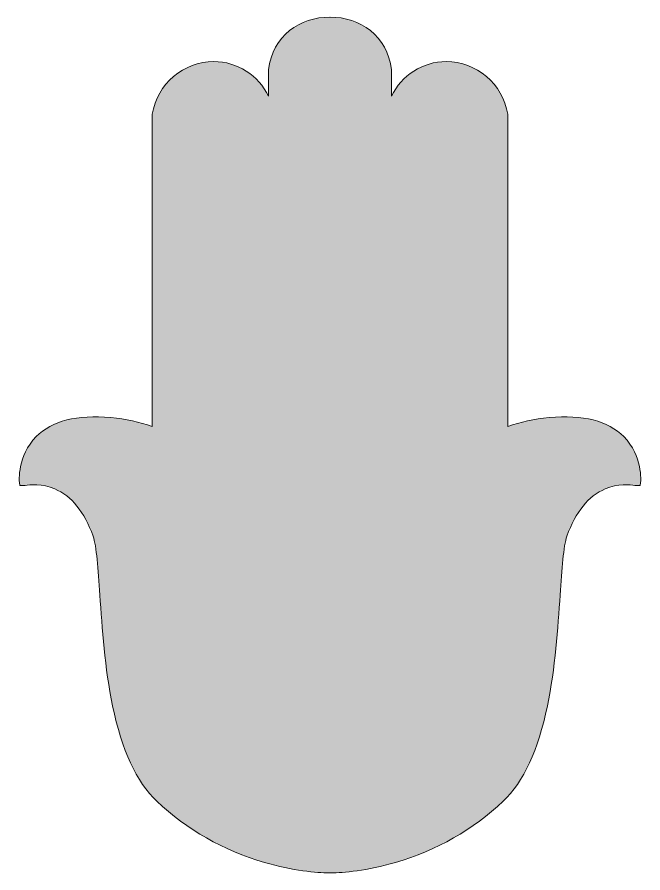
# Model space of a CAD drawing. Header units: millimetres. Extents: x 29 to 930, y -151 to 678.
# Drawn here: x 648.3 to 929.9, y -137.3 to 247.5 of the extents above; entities that cross this region are included whole.
import ezdxf

# ---------------------------------------------------------------- set-up
doc = ezdxf.new("R2010")
doc.units = ezdxf.units.MM
doc.header["$MEASUREMENT"] = 0
doc.layers.add('Layer 7', color=7, linetype='Continuous')

msp = doc.modelspace()

# ---------------------------------------------------------------- hatches: boundary and pattern name
at = {"layer": 'Layer 7'}
h = msp.add_hatch(color=2, dxfattribs=at)
h.dxf.hatch_style = 2
edge = h.paths.add_edge_path()
edge.add_spline(control_points=[(921.26, 58.91), (914.2, 65.98), (902.93, 68.85), (887.77, 67.44), (880.93, 66.81), (874.7, 65.38), (869.06, 63.45), (869.06, 63.45), (869.06, 203.82), (869.06, 203.82), (866.85, 217.43), (854.96, 227.54), (841.4, 227.54), (830.73, 227.54), (821.33, 221.27), (816.73, 211.97), (816.73, 211.97), (816.73, 223.79), (816.73, 223.79), (814.93, 239.24), (802.68, 247.48), (789.15, 247.51), (789.15, 247.51), (789.15, 247.51), (789.15, 247.51), (789.14, 247.51), (789.12, 247.51), (789.11, 247.51), (789.1, 247.51), (789.08, 247.51), (789.07, 247.51), (789.07, 247.51), (789.07, 247.51), (789.07, 247.51), (775.54, 247.48), (763.29, 239.24), (761.49, 223.79), (761.49, 223.79), (761.49, 211.97), (761.49, 211.97), (756.89, 221.27), (747.49, 227.54), (736.82, 227.54), (723.26, 227.54), (711.37, 217.43), (709.16, 203.82), (709.16, 203.82), (709.16, 63.45), (709.16, 63.45), (703.52, 65.38), (697.29, 66.81), (690.45, 67.44), (675.29, 68.85), (664.02, 65.98), (656.96, 58.91), (648.34, 50.28), (649.32, 38.68), (649.36, 38.19), (649.36, 38.19), (649.49, 36.83), (649.49, 36.83), (649.49, 36.83), (650.85, 36.83), (650.85, 36.83), (651.12, 36.83), (651.43, 36.87), (651.92, 36.93), (654.16, 37.22), (659.43, 37.89), (665.35, 35.37), (672.84, 32.18), (678.61, 25.04), (682.49, 14.15), (684.12, 9.56), (684.8, -0.59), (685.58, -12.35), (686.56, -27), (687.77, -45.24), (691.3, -62.18), (695.48, -82.27), (702, -96.29), (711.23, -105.05), (724.74, -117.87), (741.02, -127.13), (759.61, -132.58), (772.35, -136.31), (783.37, -137.29), (788.45, -137.29), (788.68, -137.29), (788.9, -137.28), (789.11, -137.28), (789.32, -137.28), (789.54, -137.29), (789.77, -137.29), (794.85, -137.29), (805.87, -136.31), (818.61, -132.58), (837.2, -127.13), (853.48, -117.87), (866.99, -105.05), (876.22, -96.29), (882.74, -82.27), (886.92, -62.18), (890.45, -45.24), (891.66, -27), (892.64, -12.35), (893.42, -0.59), (894.1, 9.56), (895.73, 14.15), (899.61, 25.04), (905.38, 32.18), (912.87, 35.37), (918.79, 37.89), (924.06, 37.22), (926.3, 36.93), (926.79, 36.87), (927.1, 36.83), (927.36, 36.83), (927.36, 36.83), (928.73, 36.83), (928.73, 36.83), (928.73, 36.83), (928.86, 38.19), (928.86, 38.19), (928.9, 38.68), (929.88, 50.28), (921.26, 58.91)], knot_values=[0, 0, 0, 0, 1, 1, 1, 2, 2, 2, 3, 3, 3, 4, 4, 4, 5, 5, 5, 6, 6, 6, 7, 7, 7, 8, 8, 8, 9, 9, 9, 10, 10, 10, 11, 11, 11, 12, 12, 12, 13, 13, 13, 14, 14, 14, 15, 15, 15, 16, 16, 16, 17, 17, 17, 18, 18, 18, 19, 19, 19, 20, 20, 20, 21, 21, 21, 22, 22, 22, 23, 23, 23, 24, 24, 24, 25, 25, 25, 26, 26, 26, 27, 27, 27, 28, 28, 28, 29, 29, 29, 30, 30, 30, 31, 31, 31, 32, 32, 32, 33, 33, 33, 34, 34, 34, 35, 35, 35, 36, 36, 36, 37, 37, 37, 38, 38, 38, 39, 39, 39, 40, 40, 40, 41, 41, 41, 42, 42, 42, 42], degree=3, periodic=1)

# ---------------------------------------------------------------- linework, layer by layer
at = {"layer": 'Layer 7', "lineweight": 0}
msp.add_open_spline([(921.26, 58.91), (914.2, 65.98), (902.93, 68.85), (887.77, 67.44), (880.93, 66.81), (874.7, 65.38), (869.06, 63.45), (869.06, 63.45), (869.06, 203.82), (869.06, 203.82), (866.85, 217.43), (854.96, 227.54), (841.4, 227.54), (830.73, 227.54), (821.33, 221.27), (816.73, 211.97), (816.73, 211.97), (816.73, 223.79), (816.73, 223.79), (814.93, 239.24), (802.68, 247.48), (789.15, 247.51), (789.15, 247.51), (789.15, 247.51), (789.15, 247.51), (789.14, 247.51), (789.12, 247.51), (789.11, 247.51), (789.1, 247.51), (789.08, 247.51), (789.07, 247.51), (789.07, 247.51), (789.07, 247.51), (789.07, 247.51), (775.54, 247.48), (763.29, 239.24), (761.49, 223.79), (761.49, 223.79), (761.49, 211.97), (761.49, 211.97), (756.89, 221.27), (747.49, 227.54), (736.82, 227.54), (723.26, 227.54), (711.37, 217.43), (709.16, 203.82), (709.16, 203.82), (709.16, 63.45), (709.16, 63.45), (703.52, 65.38), (697.29, 66.81), (690.45, 67.44), (675.29, 68.85), (664.02, 65.98), (656.96, 58.91), (648.34, 50.28), (649.32, 38.68), (649.36, 38.19), (649.36, 38.19), (649.49, 36.83), (649.49, 36.83), (649.49, 36.83), (650.85, 36.83), (650.85, 36.83), (651.12, 36.83), (651.43, 36.87), (651.92, 36.93), (654.16, 37.22), (659.43, 37.89), (665.35, 35.37), (672.84, 32.18), (678.61, 25.04), (682.49, 14.15), (684.12, 9.56), (684.8, -0.59), (685.58, -12.35), (686.56, -27), (687.77, -45.24), (691.3, -62.18), (695.48, -82.27), (702, -96.29), (711.23, -105.05), (724.74, -117.87), (741.02, -127.13), (759.61, -132.58), (772.35, -136.31), (783.37, -137.29), (788.45, -137.29), (788.68, -137.29), (788.9, -137.28), (789.11, -137.28), (789.32, -137.28), (789.54, -137.29), (789.77, -137.29), (794.85, -137.29), (805.87, -136.31), (818.61, -132.58), (837.2, -127.13), (853.48, -117.87), (866.99, -105.05), (876.22, -96.29), (882.74, -82.27), (886.92, -62.18), (890.45, -45.24), (891.66, -27), (892.64, -12.35), (893.42, -0.59), (894.1, 9.56), (895.73, 14.15), (899.61, 25.04), (905.38, 32.18), (912.87, 35.37), (918.79, 37.89), (924.06, 37.22), (926.3, 36.93), (926.79, 36.87), (927.1, 36.83), (927.36, 36.83), (927.36, 36.83), (928.73, 36.83), (928.73, 36.83), (928.73, 36.83), (928.86, 38.19), (928.86, 38.19), (928.9, 38.68), (929.88, 50.28), (921.26, 58.91)], degree=3, knots=[0, 0, 0, 0, 1, 1, 1, 2, 2, 2, 3, 3, 3, 4, 4, 4, 5, 5, 5, 6, 6, 6, 7, 7, 7, 8, 8, 8, 9, 9, 9, 10, 10, 10, 11, 11, 11, 12, 12, 12, 13, 13, 13, 14, 14, 14, 15, 15, 15, 16, 16, 16, 17, 17, 17, 18, 18, 18, 19, 19, 19, 20, 20, 20, 21, 21, 21, 22, 22, 22, 23, 23, 23, 24, 24, 24, 25, 25, 25, 26, 26, 26, 27, 27, 27, 28, 28, 28, 29, 29, 29, 30, 30, 30, 31, 31, 31, 32, 32, 32, 33, 33, 33, 34, 34, 34, 35, 35, 35, 36, 36, 36, 37, 37, 37, 38, 38, 38, 39, 39, 39, 40, 40, 40, 41, 41, 41, 42, 42, 42, 42], dxfattribs=at)

doc.saveas('drawing.dxf')
